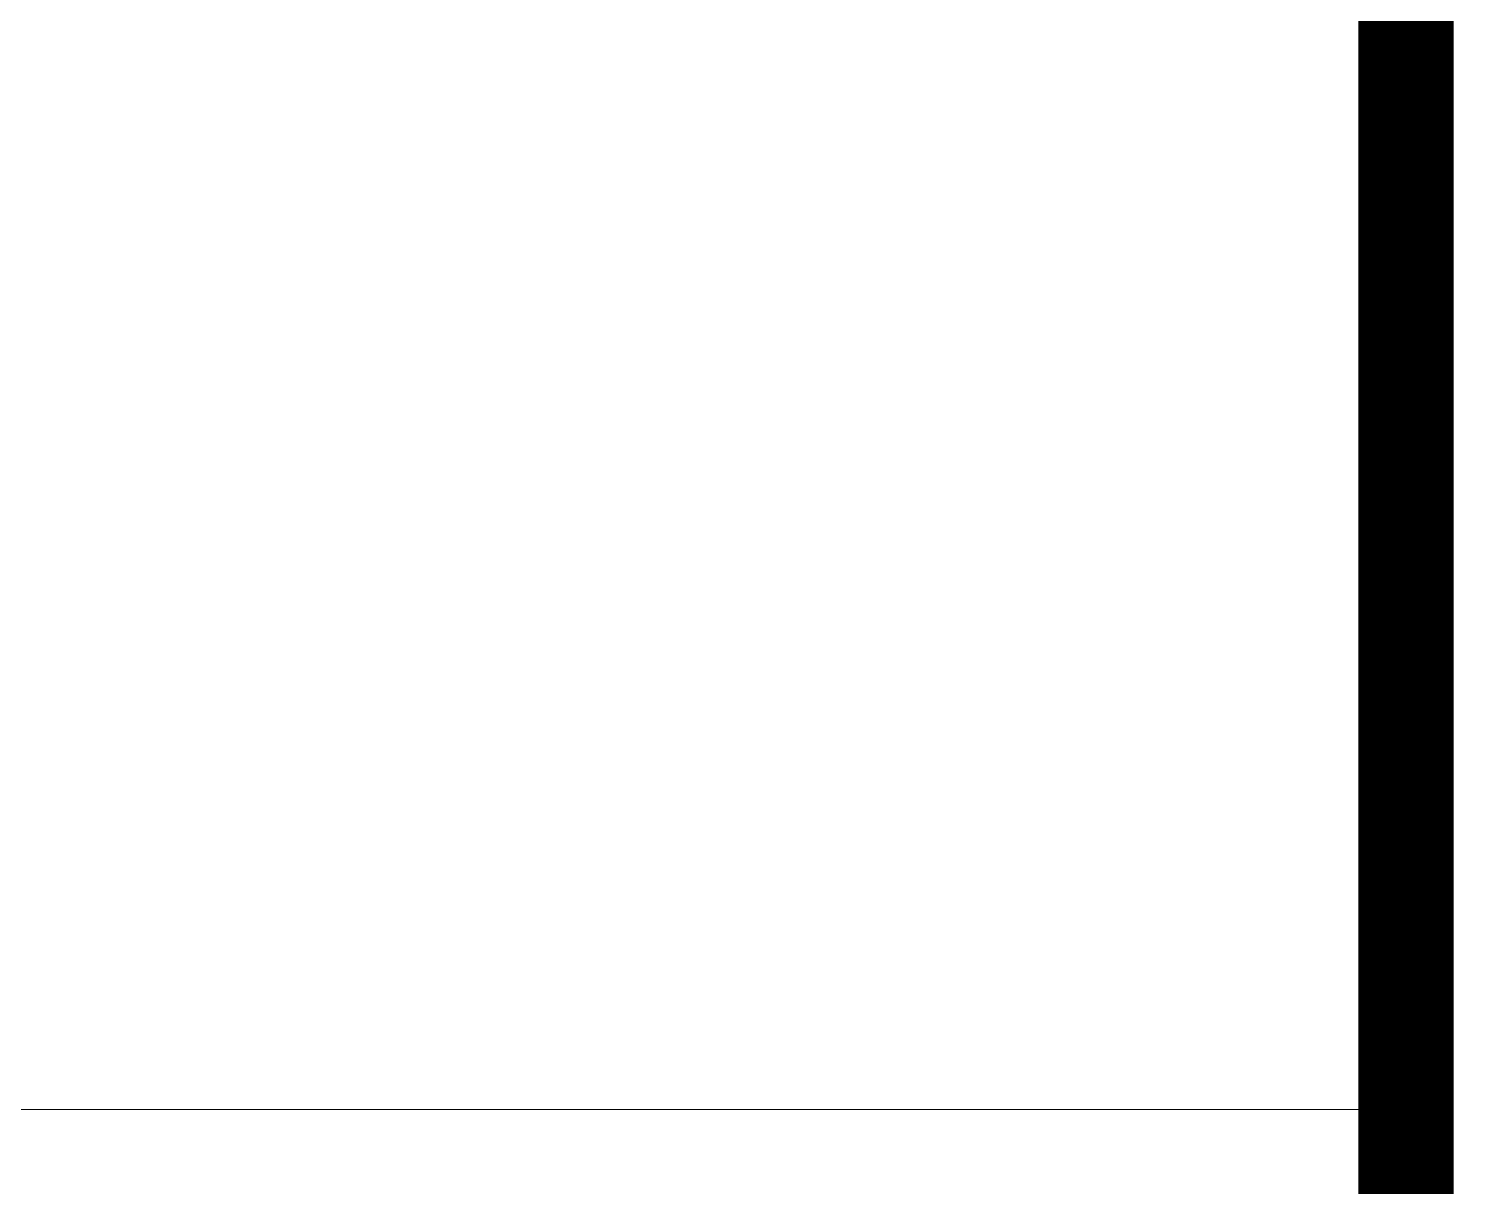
# Model space of a CAD drawing. Header units: metres. Extents: x 568006 to 1139366, y 2064802 to 4131555.
# Drawn here: x 569482.99 to 569489.52, y 2065214.35 to 2065219.61 of the extents above; entities that cross this region are included whole.
import ezdxf
from ezdxf.enums import TextEntityAlignment as Align
from ezdxf.xclip import XClip

# ---------------------------------------------------------------- set-up
doc = ezdxf.new("R2010")
doc.units = ezdxf.units.M
doc.header["$XCLIPFRAME"] = 0
doc.linetypes.add('ACAD_ISO10W100', pattern=[18.5, 12, -3, 0.5, -3])
doc.linetypes.add('CENTER', pattern=[2, 1.25, -0.25, 0.25, -0.25])
for name, color, linetype, lineweight in [('A-KY HIEU', 34, 'CONTINUOUS', 20), ('E- RANH GIOI', 1, 'CENTER', 13), ('hung-demlonha', 7, 'CONTINUOUS', 15)]:
    doc.layers.add(name, color=color, linetype=linetype, lineweight=lineweight)
doc.layers.add('ghi_chu', color=7, linetype='CONTINUOUS')
doc.layers.add('TimDg', color=222, linetype='CONTINUOUS')
doc.styles.add('QH1', font='arialbd.ttf', dxfattribs={"width": 0.8})

# ---------------------------------------------------------------- blocks, each defined once
blk = doc.blocks.new('A$C33BC4D2A')
at = {"layer": 'A-KY HIEU', "color": 0}
blk.add_line((353.662, -239.535), (414.985, -239.535), dxfattribs=at)
at = {"layer": 'A-KY HIEU', "color": 0, "const_width": 1.022}
blk.add_lwpolyline([(14.345, -292.097), (14.345, -4.903), (414.985, -4.903), (414.985, -292.097)], close=True, dxfattribs=at)
blk = doc.blocks.new('tmbc_khub')
at = {"layer": 'TimDg', "linetype": 'ACAD_ISO10W100', "ltscale": 0.75}
blk.add_lwpolyline([(107.5426, -124.1329), (15.3763, 133.5146), (-122.0399, 513.4483), (-178.3449, 685.8671)], dxfattribs=at)
at = {"layer": 'hung-demlonha', "color": 7, "ltscale": 5, "style": 'QH1', "width": 0.65}
for tag, p in [('BT04', (-109.5983, 191.6429)), ('BT06', (-305.7984, 171.1993)), ('BT05', (-282.572, 137.2443))]:
    blk.add_attdef(tag, text='', height=3.96, rotation=0, dxfattribs=at).set_placement(p, align=Align.CENTER)

msp = doc.modelspace()

# ---------------------------------------------------------------- block references
at = {"layer": 'E- RANH GIOI', "xscale": 0.4242857142857144, "yscale": 0.4242857142857144, "zscale": 0.4242857142857144}
msp.add_blockref('A$C33BC4D2A', (569313.173, 2065316.3314), dxfattribs=at)
at = {"layer": 'ghi_chu'}
ref = msp.add_blockref('tmbc_khub', (569566.5495, 2064812.0106), dxfattribs=at)
XClip(ref).set_block_clipping_path([(-245.2612135945, 174.796498704), (-53.3045809087, 337.2658173321)])

doc.saveas('drawing.dxf')
